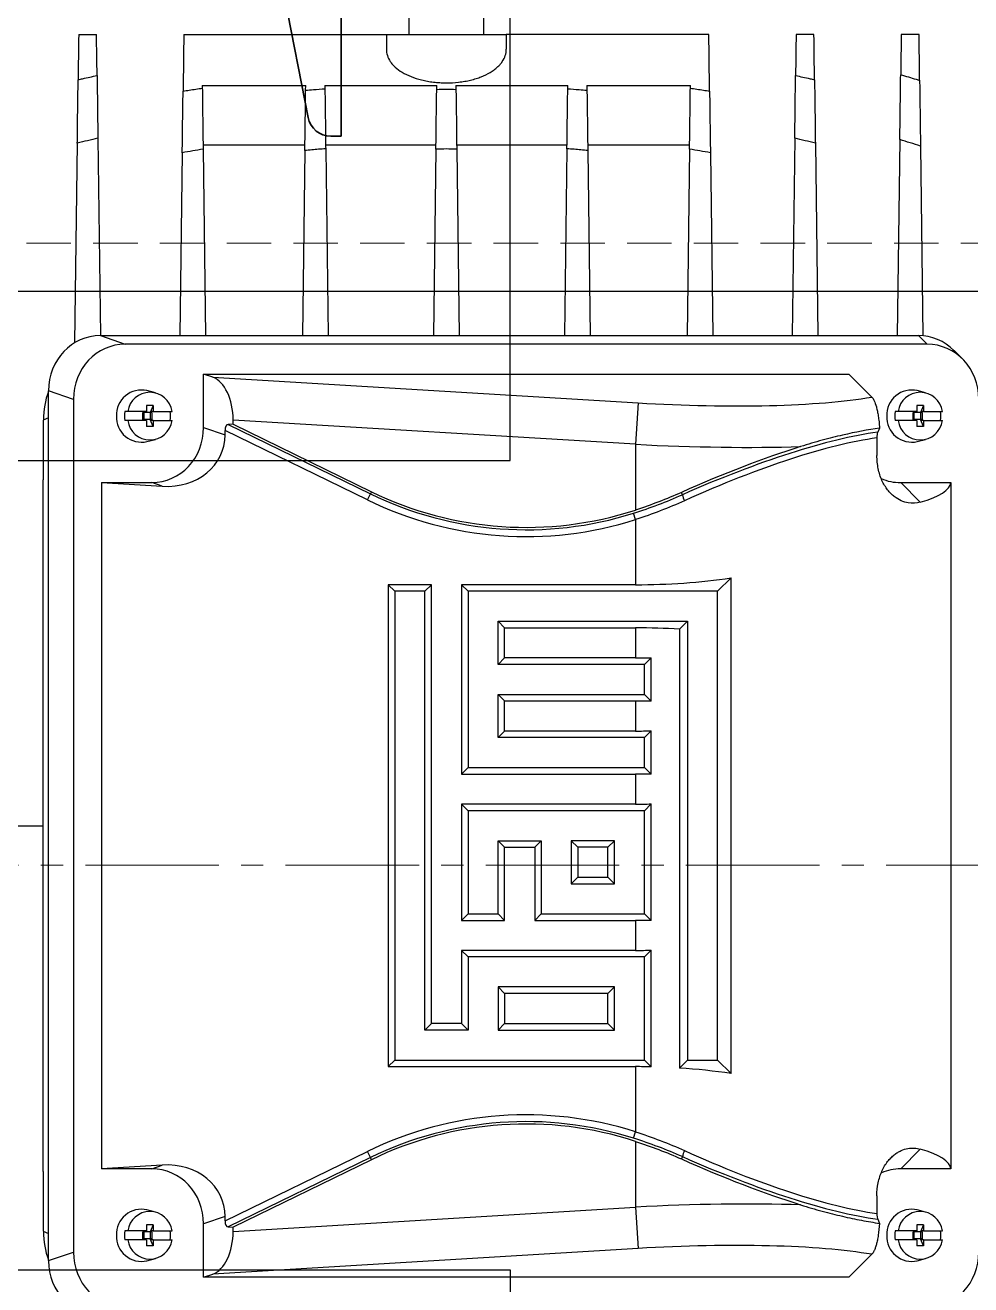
# Model space of a CAD drawing. Header units: millimetres. Extents: x 29178 to 37588, y 1365 to 7305.
# Drawn here: x 30035.9 to 30170.9, y 3178.5 to 3358.4 of the extents above; entities that cross this region are included whole.
import ezdxf

# ---------------------------------------------------------------- set-up
doc = ezdxf.new("R2010")
doc.units = ezdxf.units.MM
doc.linetypes.add('CENTER2', pattern=[28.575, 19.05, -3.175, 3.175, -3.175])
doc.linetypes.add('HIDDEN', pattern=[9.525, 6.35, -3.175])
for name, color, linetype, lineweight in [('CENTRO', 1, 'CENTER2', 15), ('CONTORNO', 7, 'Continuous', 35), ('TRACEJADA', 3, 'HIDDEN', 20)]:
    doc.layers.add(name, color=color, linetype=linetype, lineweight=lineweight)

# ---------------------------------------------------------------- blocks, each defined once
blk = doc.blocks.new('estrutura')
for p, q in [((-36815.52, 27105.32), (-36815.52, 27255.32)), ((-37065.52, 27129.52), (-35567.12, 27129.52)), ((-37065.52, 27105.32), (-36815.52, 27105.32)), ((-37065.52, 26989.72), (-36815.52, 26989.72)), ((-36815.52, 26989.72), (-36815.52, 26839.72))]:
    blk.add_line(p, q)
at = {"layer": 'CONTORNO'}
for p, q in [((-36839.65, 27151.62), (-36839.65, 27209.02)), ((-36852.61, 27196.85), (-36844.34, 27154.29)), ((-36839.65, 27151.62), (-36841.1, 27151.62))]:
    blk.add_line(p, q, dxfattribs=at)
blk.add_arc((-36841.1, 27154.92), 3.3, 191, 270, dxfattribs=at)
at = {"layer": 'TRACEJADA'}
blk.add_line((-37065.52, 27136.38), (-35567.12, 27136.38), dxfattribs=at)

msp = doc.modelspace()

# ---------------------------------------------------------------- linework, layer by layer
at = {"color": 7, "linetype": 'Continuous'}
for p, q in [((30090.71, 3357.07), (30090.7, 3359.72)), ((30101.34, 3359.72), (30101.33, 3357.07)), ((30043.55, 3357.07), (30046.09, 3357.07)), ((30058.55, 3357.07), (30087.5, 3357.07)), ((30087.5, 3357.07), (30087.47, 3354.96)), ((30087.5, 3357.07), (30104.54, 3357.07)), ((30133.49, 3357.07), (30104.54, 3357.07)), ((30104.54, 3357.07), (30104.57, 3354.96)), ((30148.49, 3357.07), (30145.95, 3357.07)), ((30163.49, 3357.07), (30160.95, 3357.07)), ((30061.19, 3349.8), (30075.95, 3349.8)), ((30061.19, 3349.8), (30061.19, 3349.41)), ((30075.94, 3349.1), (30075.95, 3349.8)), ((30078.69, 3349.8), (30094.65, 3349.8)), ((30078.69, 3349.8), (30078.69, 3349.32)), ((30094.65, 3349.23), (30094.65, 3349.8)), ((30097.39, 3349.8), (30113.35, 3349.8)), ((30097.39, 3349.8), (30097.39, 3349.23)), ((30113.35, 3349.32), (30113.35, 3349.8)), ((30116.09, 3349.8), (30130.85, 3349.8)), ((30116.09, 3349.8), (30116.09, 3349.1)), ((30130.85, 3349.41), (30130.85, 3349.8)), ((30043.35, 3341.54), (30042.97, 3313.04)), ((30046.28, 3342.25), (30046.65, 3314.07)), ((30075.84, 3341.27), (30061.3, 3341.27)), ((30061.31, 3340.68), (30061.65, 3314.07)), ((30094.54, 3341.27), (30078.8, 3341.27)), ((30078.8, 3340.75), (30079.15, 3314.07)), ((30094.53, 3340.7), (30094.19, 3314.07)), ((30113.24, 3341.27), (30097.5, 3341.27)), ((30097.5, 3340.7), (30097.85, 3314.07)), ((30113.24, 3340.75), (30112.89, 3314.07)), ((30130.74, 3341.27), (30116.2, 3341.27)), ((30130.73, 3340.68), (30130.39, 3314.07)), ((30145.76, 3342.25), (30145.39, 3314.07)), ((30148.69, 3341.54), (30149.05, 3314.07)), ((30160.75, 3342.05), (30160.39, 3314.07)), ((30163.7, 3341.13), (30164.05, 3314.04)), ((30058.33, 3340.18), (30057.99, 3314.07)), ((30075.83, 3340.49), (30075.49, 3314.07)), ((30116.21, 3340.49), (30116.55, 3314.07)), ((30133.71, 3340.18), (30134.05, 3314.07)), ((30046.65, 3314.07), (30050.2, 3312.83)), ((30046.65, 3314.07), (30163.4, 3314.07)), ((30164.63, 3312.83), (30163.4, 3314.07)), ((30164.63, 3312.83), (30050.2, 3312.83)), ((30169.72, 3310.71), (30168.49, 3311.94)), ((30061.37, 3300.95), (30061.37, 3308.57)), ((30062.69, 3308.11), (30061.37, 3308.57)), ((30061.37, 3308.57), (30153.46, 3308.57)), ((30153.46, 3308.57), (30156.75, 3305.28)), ((30062.69, 3308.11), (30123.39, 3304.45)), ((30042.8, 3304.95), (30039.25, 3306.19)), ((30039.25, 3181.95), (30039.25, 3306.19)), ((30042.8, 3304.95), (30042.8, 3183.18)), ((30054.49, 3305.89), (30053.29, 3306.21)), ((30164.43, 3305.89), (30163.24, 3306.21)), ((30050.55, 3303.22), (30050.13, 3303.22)), ((30053.24, 3303.22), (30050.55, 3303.22)), ((30052.9, 3303.07), (30052.71, 3303.07)), ((30052.71, 3302.07), (30052.71, 3303.07)), ((30052.82, 3303.07), (30052.82, 3302.07)), ((30052.9, 3303.07), (30052.9, 3303.22)), ((30053.76, 3303.07), (30052.9, 3303.07)), ((30054.18, 3304.07), (30053.24, 3304.07)), ((30053.24, 3304.07), (30053.24, 3303.22)), ((30054.18, 3304.07), (30053.76, 3303.07)), ((30053.84, 3303.07), (30053.76, 3303.07)), ((30053.76, 3303.07), (30053.76, 3302.07)), ((30054.18, 3303.22), (30053.84, 3303.22)), ((30053.84, 3303.07), (30053.84, 3303.22)), ((30054.03, 3303.07), (30053.84, 3303.07)), ((30054.03, 3302.07), (30054.03, 3303.07)), ((30054.18, 3304.07), (30054.18, 3303.22)), ((30054.18, 3303.22), (30056.87, 3303.22)), ((30123.39, 3304.45), (30123.04, 3298.54)), ((30160.5, 3303.22), (30160.07, 3303.22)), ((30163.19, 3303.22), (30160.5, 3303.22)), ((30162.85, 3303.07), (30162.66, 3303.07)), ((30162.66, 3302.07), (30162.66, 3303.07)), ((30162.76, 3303.07), (30162.76, 3302.07)), ((30162.85, 3303.07), (30162.85, 3303.22)), ((30163.7, 3303.07), (30162.85, 3303.07)), ((30164.13, 3304.07), (30163.19, 3304.07)), ((30163.19, 3304.07), (30163.19, 3303.22)), ((30164.13, 3304.07), (30163.7, 3303.07)), ((30163.78, 3303.07), (30163.7, 3303.07)), ((30163.7, 3303.07), (30163.7, 3302.07)), ((30163.78, 3303.07), (30163.78, 3303.22)), ((30164.13, 3303.22), (30163.78, 3303.22)), ((30163.97, 3303.07), (30163.78, 3303.07)), ((30163.97, 3302.07), (30163.97, 3303.07)), ((30164.13, 3304.07), (30164.13, 3303.22)), ((30164.13, 3303.22), (30166.82, 3303.22)), ((30038.49, 3302), (30038.49, 3293.44)), ((30050.55, 3301.92), (30050.13, 3301.92)), ((30053.24, 3301.92), (30050.55, 3301.92)), ((30052.9, 3302.07), (30052.71, 3302.07)), ((30052.9, 3301.92), (30052.9, 3302.07)), ((30053.76, 3302.07), (30052.9, 3302.07)), ((30053.24, 3301.92), (30053.24, 3301.07)), ((30054.18, 3301.07), (30053.76, 3302.07)), ((30053.84, 3302.07), (30053.76, 3302.07)), ((30053.84, 3301.92), (30053.84, 3302.07)), ((30054.03, 3302.07), (30053.84, 3302.07)), ((30054.18, 3301.92), (30053.84, 3301.92)), ((30054.18, 3301.92), (30054.18, 3301.07)), ((30054.18, 3301.92), (30056.87, 3301.92)), ((30065.59, 3301.4), (30064.86, 3301.38)), ((30064.86, 3301.38), (30085.18, 3291.47)), ((30065.59, 3301.4), (30065.59, 3302)), ((30123.04, 3298.54), (30065.59, 3302)), ((30065.59, 3301.4), (30085.32, 3291.77)), ((30160.5, 3301.92), (30160.07, 3301.92)), ((30163.19, 3301.92), (30160.5, 3301.92)), ((30162.85, 3302.07), (30162.66, 3302.07)), ((30162.85, 3301.92), (30162.85, 3302.07)), ((30163.7, 3302.07), (30162.85, 3302.07)), ((30163.19, 3301.92), (30163.19, 3301.07)), ((30164.13, 3301.07), (30163.7, 3302.07)), ((30163.78, 3302.07), (30163.7, 3302.07)), ((30163.78, 3301.92), (30163.78, 3302.07)), ((30163.97, 3302.07), (30163.78, 3302.07)), ((30164.13, 3301.92), (30163.78, 3301.92)), ((30164.13, 3301.92), (30164.13, 3301.07)), ((30164.13, 3301.92), (30166.82, 3301.92)), ((30054.18, 3301.07), (30053.24, 3301.07)), ((30061.37, 3300.95), (30064.44, 3299.88)), ((30064.44, 3299.88), (30064.44, 3300.51)), ((30084.75, 3290.6), (30064.44, 3300.51)), ((30157.48, 3299.45), (30157.48, 3296.93)), ((30157.86, 3300.86), (30157.6, 3300.28)), ((30164.13, 3301.07), (30163.19, 3301.07)), ((30053.29, 3298.93), (30054.49, 3299.24)), ((30123.04, 3298.54), (30123.04, 3289.15)), ((30163.24, 3298.93), (30164.43, 3299.24)), ((30038.49, 3194.69), (30038.49, 3293.44)), ((30046.81, 3293.07), (30046.81, 3195.07)), ((30046.81, 3293.07), (30053.97, 3293.07)), ((30046.81, 3293.07), (30055.48, 3292.54)), ((30055.48, 3292.54), (30053.97, 3293.07)), ((30160.87, 3293.07), (30168.03, 3293.07)), ((30160.87, 3293.07), (30163.67, 3290.27)), ((30168.03, 3293.07), (30168.03, 3195.07)), ((30084.75, 3290.6), (30085.18, 3291.47)), ((30085.32, 3291.77), (30085.18, 3291.47)), ((30129.73, 3291.34), (30129.57, 3291.66)), ((30123.04, 3287.78), (30122.75, 3288.7)), ((30123.04, 3287.78), (30123.04, 3278.48)), ((30087.74, 3278.48), (30088.68, 3277.54)), ((30093.9, 3278.48), (30087.74, 3278.48)), ((30087.74, 3278.48), (30087.74, 3209.66)), ((30093.9, 3278.48), (30092.97, 3277.54)), ((30093.9, 3215.81), (30093.9, 3278.48)), ((30098.19, 3278.48), (30099.12, 3277.54)), ((30123.04, 3278.48), (30098.19, 3278.48)), ((30098.19, 3278.48), (30098.19, 3251.43)), ((30136.66, 3279.46), (30134.74, 3277.54)), ((30136.66, 3208.67), (30136.66, 3279.46)), ((30092.97, 3277.54), (30088.68, 3277.54)), ((30088.68, 3277.54), (30088.68, 3210.59)), ((30092.97, 3214.88), (30092.97, 3277.54)), ((30099.12, 3277.54), (30099.12, 3252.37)), ((30134.74, 3277.54), (30099.12, 3277.54)), ((30134.74, 3210.59), (30134.74, 3277.54)), ((30103.41, 3273.26), (30130.45, 3273.26)), ((30103.41, 3267.1), (30103.41, 3273.26)), ((30104.34, 3272.32), (30103.41, 3273.26)), ((30104.34, 3272.32), (30123.04, 3272.32)), ((30104.34, 3268.03), (30104.34, 3272.32)), ((30123.04, 3272.32), (30123.04, 3268.03)), ((30129.32, 3272.12), (30130.45, 3273.26)), ((30130.45, 3273.26), (30130.45, 3210.59)), ((30129.32, 3272.12), (30129.32, 3209.45)), ((30104.34, 3268.03), (30103.41, 3267.1)), ((30124.3, 3267.1), (30103.41, 3267.1)), ((30123.04, 3268.03), (30104.34, 3268.03)), ((30125.26, 3268.06), (30124.3, 3267.1)), ((30124.3, 3262.81), (30124.3, 3267.1)), ((30125.26, 3261.85), (30125.26, 3268.06)), ((30103.41, 3262.81), (30124.3, 3262.81)), ((30103.41, 3256.66), (30103.41, 3262.81)), ((30104.34, 3261.88), (30103.41, 3262.81)), ((30104.34, 3261.88), (30123.04, 3261.88)), ((30104.34, 3257.59), (30104.34, 3261.88)), ((30123.04, 3261.88), (30123.04, 3257.59)), ((30125.26, 3261.85), (30124.3, 3262.81)), ((30104.34, 3257.59), (30103.41, 3256.66)), ((30124.3, 3256.66), (30103.41, 3256.66)), ((30123.04, 3257.59), (30104.34, 3257.59)), ((30125.26, 3257.61), (30124.3, 3256.66)), ((30124.3, 3252.37), (30124.3, 3256.66)), ((30125.26, 3251.41), (30125.26, 3257.61)), ((30098.19, 3251.43), (30099.12, 3252.37)), ((30098.19, 3251.43), (30123.04, 3251.43)), ((30099.12, 3252.37), (30124.3, 3252.37)), ((30123.04, 3251.43), (30123.04, 3247.14)), ((30125.26, 3251.41), (30124.3, 3252.37)), ((30098.19, 3247.14), (30099.12, 3246.21)), ((30123.04, 3247.14), (30098.19, 3247.14)), ((30098.19, 3247.14), (30098.19, 3230.54)), ((30125.26, 3247.17), (30124.3, 3246.21)), ((30125.26, 3230.52), (30125.26, 3247.17)), ((30099.12, 3246.21), (30099.12, 3231.48)), ((30124.3, 3246.21), (30099.12, 3246.21)), ((30124.3, 3231.48), (30124.3, 3246.21)), ((30032.57, 3244.07), (30038.49, 3244.07)), ((30103.41, 3241.92), (30109.56, 3241.92)), ((30103.41, 3231.48), (30103.41, 3241.92)), ((30104.34, 3240.99), (30103.41, 3241.92)), ((30108.63, 3240.99), (30109.56, 3241.92)), ((30109.56, 3241.92), (30109.56, 3231.48)), ((30120.01, 3241.92), (30113.85, 3241.92)), ((30113.85, 3241.92), (30113.85, 3235.77)), ((30114.79, 3240.99), (30113.85, 3241.92)), ((30119.08, 3240.99), (30120.01, 3241.92)), ((30120.01, 3235.77), (30120.01, 3241.92)), ((30104.34, 3240.99), (30108.63, 3240.99)), ((30104.34, 3230.54), (30104.34, 3240.99)), ((30108.63, 3240.99), (30108.63, 3230.54)), ((30119.08, 3240.99), (30114.79, 3240.99)), ((30114.79, 3240.99), (30114.79, 3236.7)), ((30119.08, 3236.7), (30119.08, 3240.99)), ((30114.79, 3236.7), (30113.85, 3235.77)), ((30114.79, 3236.7), (30119.08, 3236.7)), ((30119.08, 3236.7), (30120.01, 3235.77)), ((30113.85, 3235.77), (30120.01, 3235.77)), ((30098.19, 3230.54), (30099.12, 3231.48)), ((30099.12, 3231.48), (30103.41, 3231.48)), ((30104.34, 3230.54), (30103.41, 3231.48)), ((30108.63, 3230.54), (30109.56, 3231.48)), ((30109.56, 3231.48), (30124.3, 3231.48)), ((30125.26, 3230.52), (30124.3, 3231.48)), ((30098.19, 3230.54), (30104.34, 3230.54)), ((30108.63, 3230.54), (30123.04, 3230.54)), ((30123.04, 3230.54), (30123.04, 3226.26)), ((30098.19, 3226.26), (30099.12, 3225.32)), ((30123.04, 3226.26), (30098.19, 3226.26)), ((30098.19, 3226.26), (30098.19, 3215.81)), ((30125.26, 3226.28), (30124.3, 3225.32)), ((30125.26, 3209.63), (30125.26, 3226.28)), ((30124.3, 3225.32), (30099.12, 3225.32)), ((30099.12, 3225.32), (30099.12, 3214.88)), ((30124.3, 3210.59), (30124.3, 3225.32)), ((30120.01, 3221.03), (30103.41, 3221.03)), ((30103.41, 3221.03), (30103.41, 3214.88)), ((30104.34, 3220.1), (30103.41, 3221.03)), ((30119.08, 3220.1), (30120.01, 3221.03)), ((30120.01, 3214.88), (30120.01, 3221.03)), ((30119.08, 3220.1), (30104.34, 3220.1)), ((30104.34, 3220.1), (30104.34, 3215.81)), ((30119.08, 3215.81), (30119.08, 3220.1)), ((30093.9, 3215.81), (30092.97, 3214.88)), ((30099.12, 3214.88), (30092.97, 3214.88)), ((30098.19, 3215.81), (30093.9, 3215.81)), ((30098.19, 3215.81), (30099.12, 3214.88)), ((30104.34, 3215.81), (30103.41, 3214.88)), ((30103.41, 3214.88), (30120.01, 3214.88)), ((30104.34, 3215.81), (30119.08, 3215.81)), ((30119.08, 3215.81), (30120.01, 3214.88)), ((30087.74, 3209.66), (30088.68, 3210.59)), ((30087.74, 3209.66), (30123.04, 3209.66)), ((30088.68, 3210.59), (30124.3, 3210.59)), ((30123.04, 3209.66), (30123.04, 3200.35)), ((30125.26, 3209.63), (30124.3, 3210.59)), ((30129.32, 3209.45), (30130.45, 3210.59)), ((30130.45, 3210.59), (30134.74, 3210.59)), ((30136.66, 3208.67), (30134.74, 3210.59)), ((30122.75, 3199.43), (30123.04, 3200.35)), ((30123.04, 3198.98), (30123.04, 3189.59)), ((30064.44, 3187.62), (30084.75, 3197.53)), ((30085.18, 3196.66), (30084.75, 3197.53)), ((30129.73, 3196.8), (30129.57, 3196.47)), ((30163.67, 3197.86), (30160.87, 3195.07)), ((30055.48, 3195.59), (30046.81, 3195.07)), ((30053.97, 3195.07), (30046.81, 3195.07)), ((30053.97, 3195.07), (30055.48, 3195.59)), ((30085.18, 3196.66), (30064.86, 3186.76)), ((30085.32, 3196.36), (30065.59, 3186.74)), ((30085.32, 3196.36), (30085.18, 3196.66)), ((30168.03, 3195.07), (30160.87, 3195.07)), ((30038.49, 3194.69), (30038.49, 3186.14)), ((30065.59, 3186.13), (30123.04, 3189.59)), ((30123.04, 3189.59), (30123.39, 3183.68)), ((30157.48, 3191.2), (30157.48, 3188.69)), ((30054.49, 3188.89), (30053.29, 3189.21)), ((30064.44, 3188.25), (30061.37, 3187.19)), ((30064.44, 3187.62), (30064.44, 3188.25)), ((30157.6, 3187.85), (30157.86, 3187.27)), ((30164.43, 3188.89), (30163.24, 3189.21)), ((30050.55, 3186.22), (30050.13, 3186.22)), ((30053.24, 3186.22), (30050.55, 3186.22)), ((30052.9, 3186.07), (30052.71, 3186.07)), ((30052.71, 3185.07), (30052.71, 3186.07)), ((30052.82, 3186.07), (30052.82, 3185.07)), ((30052.9, 3186.07), (30052.9, 3186.22)), ((30053.76, 3186.07), (30052.9, 3186.07)), ((30054.18, 3187.07), (30053.24, 3187.07)), ((30053.24, 3187.07), (30053.24, 3186.22)), ((30054.18, 3187.07), (30053.76, 3186.07)), ((30053.84, 3186.07), (30053.76, 3186.07)), ((30053.76, 3186.07), (30053.76, 3185.07)), ((30053.84, 3186.07), (30053.84, 3186.22)), ((30054.18, 3186.22), (30053.84, 3186.22)), ((30054.03, 3186.07), (30053.84, 3186.07)), ((30054.03, 3185.07), (30054.03, 3186.07)), ((30054.18, 3187.07), (30054.18, 3186.22)), ((30054.18, 3186.22), (30056.87, 3186.22)), ((30061.37, 3179.57), (30061.37, 3187.19)), ((30064.86, 3186.76), (30065.59, 3186.74)), ((30065.59, 3186.13), (30065.59, 3186.74)), ((30160.5, 3186.22), (30160.07, 3186.22)), ((30163.19, 3186.22), (30160.5, 3186.22)), ((30162.85, 3186.07), (30162.66, 3186.07)), ((30162.66, 3185.07), (30162.66, 3186.07)), ((30162.76, 3186.07), (30162.76, 3185.07)), ((30162.85, 3186.07), (30162.85, 3186.22)), ((30163.7, 3186.07), (30162.85, 3186.07)), ((30164.13, 3187.07), (30163.19, 3187.07)), ((30163.19, 3187.07), (30163.19, 3186.22)), ((30164.13, 3187.07), (30163.7, 3186.07)), ((30163.78, 3186.07), (30163.7, 3186.07)), ((30163.7, 3186.07), (30163.7, 3185.07)), ((30164.13, 3186.22), (30163.78, 3186.22)), ((30163.78, 3186.07), (30163.78, 3186.22)), ((30163.97, 3186.07), (30163.78, 3186.07)), ((30163.97, 3185.07), (30163.97, 3186.07)), ((30164.13, 3187.07), (30164.13, 3186.22)), ((30164.13, 3186.22), (30166.82, 3186.22)), ((30050.55, 3184.92), (30050.13, 3184.92)), ((30053.24, 3184.92), (30050.55, 3184.92)), ((30052.9, 3185.07), (30052.71, 3185.07)), ((30052.9, 3184.92), (30052.9, 3185.07)), ((30053.76, 3185.07), (30052.9, 3185.07)), ((30053.24, 3184.92), (30053.24, 3184.07)), ((30054.18, 3184.07), (30053.76, 3185.07)), ((30053.84, 3185.07), (30053.76, 3185.07)), ((30053.84, 3184.92), (30053.84, 3185.07)), ((30054.03, 3185.07), (30053.84, 3185.07)), ((30054.18, 3184.92), (30053.84, 3184.92)), ((30054.18, 3184.92), (30054.18, 3184.07)), ((30054.18, 3184.92), (30056.87, 3184.92)), ((30160.5, 3184.92), (30160.07, 3184.92)), ((30163.19, 3184.92), (30160.5, 3184.92)), ((30162.85, 3185.07), (30162.66, 3185.07)), ((30162.85, 3184.92), (30162.85, 3185.07)), ((30163.7, 3185.07), (30162.85, 3185.07)), ((30163.19, 3184.92), (30163.19, 3184.07)), ((30164.13, 3184.07), (30163.7, 3185.07)), ((30163.78, 3185.07), (30163.7, 3185.07)), ((30163.78, 3184.92), (30163.78, 3185.07)), ((30163.97, 3185.07), (30163.78, 3185.07)), ((30164.13, 3184.92), (30163.78, 3184.92)), ((30164.13, 3184.92), (30164.13, 3184.07)), ((30164.13, 3184.92), (30166.82, 3184.92)), ((30039.25, 3181.95), (30042.8, 3183.18)), ((30054.18, 3184.07), (30053.24, 3184.07)), ((30123.39, 3183.68), (30062.69, 3180.02)), ((30156.75, 3182.85), (30153.46, 3179.57)), ((30164.13, 3184.07), (30163.19, 3184.07)), ((30053.29, 3181.93), (30054.49, 3182.24)), ((30163.24, 3181.93), (30164.43, 3182.24)), ((30061.37, 3179.57), (30062.69, 3180.02)), ((30153.46, 3179.57), (30061.37, 3179.57))]:
    msp.add_line(p, q, dxfattribs=at)
at = {"color": 8, "linetype": 'Continuous'}
for p, q in [((30039.25, 3302.32), (30038.49, 3302)), ((30038.49, 3186.14), (30039.25, 3185.81))]:
    msp.add_line(p, q, dxfattribs=at)
at = {"color": 7, "linetype": 'Continuous'}
for centre, radius, start, end in [((30052.5, 3302.71), 3.58, 77.208, 182.3668), ((30053.71, 3302.77), 3.19, 7.962, 172.038), ((30162.45, 3302.71), 3.58, 77.208, 182.3668), ((30163.66, 3302.77), 3.19, 7.962, 172.038), ((30053.8, 3302.57), 3.73, 169.9775, 190.0225), ((30052.94, 3302.57), 3.73, 349.9775, 10.0225), ((30163.75, 3302.57), 3.73, 169.9775, 190.0225), ((30162.88, 3302.57), 3.73, 349.9775, 10.0225), ((30052.5, 3302.42), 3.58, 177.6332, 282.792), ((30053.71, 3302.36), 3.19, 187.962, 352.038), ((30162.45, 3302.42), 3.58, 177.6332, 282.792), ((30163.66, 3302.36), 3.19, 187.962, 352.038), ((30107.42, 3337.07), 51.71, 244, 287.5822), ((30107.42, 3337.07), 50.74, 244, 287.5822), ((30107.42, 3337.07), 50.4, 244, 288.0523), ((30132.54, 3291.73), 2.84, 188.0029, 206.4063), ((30107.42, 3151.06), 51.71, 72.4178, 116), ((30107.42, 3151.06), 50.74, 72.4178, 116), ((30107.42, 3151.06), 50.4, 71.9477, 116), ((30132.54, 3196.4), 2.84, 153.5937, 171.9971), ((30052.5, 3185.71), 3.58, 77.208, 182.3668), ((30053.71, 3185.77), 3.19, 7.962, 172.038), ((30162.45, 3185.71), 3.58, 77.208, 182.3668), ((30163.66, 3185.77), 3.19, 7.962, 172.038), ((30053.8, 3185.57), 3.73, 169.9775, 190.0225), ((30052.94, 3185.57), 3.73, 349.9775, 10.0225), ((30163.75, 3185.57), 3.73, 169.9775, 190.0225), ((30162.88, 3185.57), 3.73, 349.9775, 10.0225), ((30052.5, 3185.42), 3.58, 177.6332, 282.792), ((30053.71, 3185.36), 3.19, 187.962, 352.038), ((30162.45, 3185.42), 3.58, 177.6332, 282.792), ((30163.66, 3185.36), 3.19, 187.962, 352.038)]:
    msp.add_arc(centre, radius, start, end, dxfattribs=at)
for centre, major_axis, ratio, start_param, end_param in [((30046.88, 3305.94), (1.82, -7.94), 0.933198, 2.930636, 4.471274), ((30163.17, 3305.94), (-1.82, -7.94), 0.933198, 2.612389, 3.352549), ((30050.43, 3304.71), (1.82, -7.94), 0.933198, 2.930636, 4.471274), ((30164.4, 3304.71), (-1.82, -7.94), 0.933198, 1.811911, 3.352549), ((30062.13, 3302.21), (0.18, -6.01), 0.575264, 1.518851, 2.925738), ((30048.89, 3301.88), (0.96, -11.02), 0.938797, 4.236427, 4.61987), ((30123.39, 3311.24), (41, -2.54), 0.165076, 4.722624, 5.672887), ((30065.01, 3300.23), (0.18, -1.14), 0.47818, 3.078685, 4.387682), ((30053.74, 3301.19), (1.82, -7.94), 0.933198, 6.072229, 7.612867), ((30055.2, 3300.68), (8.86, -3.08), 0.853257, 5.030636, 6.571274), ((30122.61, 3274.32), (45.65, 23.96), 0.237358, 0.582826, 1.291615), ((30123.04, 3273.45), (44.63, 24.01), 0.240295, 0.570583, 1.287002), ((30123.04, 3305.33), (47, -2.53), 0.144133, 4.720133, 5.245095), ((30123.04, 3274.6), (46.64, 24.48), 0.237358, 0.92189, 1.307475), ((30161.1, 3301.19), (-1.82, -7.94), 0.933198, 6.117429, 6.494142), ((30123.04, 3295.93), (45, -2.79), 0.165076, 5.848906, 6.273877), ((30123.04, 3299.46), (45, 0), 0.466308, 4.712389, 5.019924), ((30123.04, 3251.34), (45, 0), 0.466308, 1.430841, 1.570796), ((30123.04, 3289.02), (45, 0), 0.466308, 4.712389, 4.761709), ((30123.04, 3240.89), (45, 0), 0.466308, 1.521476, 1.570796), ((30123.04, 3278.57), (45, 0), 0.466308, 4.712389, 4.761709), ((30123.04, 3230.45), (45, 0), 0.466308, 1.521476, 1.570796), ((30123.04, 3268.13), (45, 0), 0.466308, 4.712389, 4.761709), ((30123.04, 3209.56), (45, 0), 0.466308, 1.521476, 1.570796), ((30123.04, 3247.24), (45, 0), 0.466308, 4.712389, 4.761709), ((30123.04, 3188.67), (45, 0), 0.466308, 1.521476, 1.570796), ((30123.04, 3188.67), (45, 0), 0.466308, 1.263262, 1.430841), ((30122.61, 3213.82), (45.65, -23.96), 0.237358, 4.99157, 5.700359), ((30123.04, 3214.68), (44.63, -24.01), 0.240295, 4.996184, 5.712603), ((30123.04, 3192.21), (45, 2.79), 0.165076, 0.009309, 0.434279), ((30053.74, 3186.94), (-1.82, -7.94), 0.933198, 1.811911, 3.352549), ((30055.2, 3187.45), (8.86, 3.08), 0.853257, 5.995096, 7.535734), ((30123.04, 3213.53), (46.64, -24.48), 0.237358, 4.97571, 5.361295), ((30161.1, 3186.94), (1.82, -7.94), 0.933198, 2.930636, 3.301961), ((30123.04, 3182.8), (47, 2.53), 0.144133, 1.03809, 1.563052), ((30048.89, 3186.26), (-0.96, -11.02), 0.938797, 4.804908, 5.188351), ((30062.13, 3185.92), (-0.18, -6.01), 0.575264, 0.215854, 1.622742), ((30065.01, 3187.9), (-0.18, -1.14), 0.47818, 5.037096, 6.346093), ((30123.39, 3176.89), (41, 2.54), 0.165076, 0.610298, 1.560561), ((30050.43, 3183.42), (-1.82, -7.94), 0.933198, 4.953504, 6.494142), ((30164.4, 3183.42), (1.82, -7.94), 0.933198, 6.072229, 7.612867), ((30046.88, 3182.19), (-1.82, -7.94), 0.933198, 4.953504, 6.494142)]:
    msp.add_ellipse(centre, major_axis=major_axis, ratio=ratio, start_param=start_param, end_param=end_param, dxfattribs=at)
for points in [[(30043.55, 3357.07), (30043.52, 3354.93), (30043.49, 3352.77), (30043.46, 3350.6)], [(30046.17, 3351.21), (30046.14, 3353.17), (30046.12, 3355.13), (30046.09, 3357.07)], [(30058.55, 3357.07), (30058.51, 3354.38), (30058.48, 3351.68), (30058.44, 3348.98)], [(30133.6, 3348.98), (30133.56, 3351.68), (30133.53, 3354.38), (30133.49, 3357.07)], [(30145.95, 3357.07), (30145.92, 3355.13), (30145.9, 3353.17), (30145.87, 3351.21)], [(30148.58, 3350.6), (30148.55, 3352.77), (30148.52, 3354.93), (30148.49, 3357.07)], [(30160.95, 3357.07), (30160.92, 3355.18), (30160.9, 3353.26), (30160.87, 3351.32)], [(30163.58, 3350.52), (30163.55, 3352.74), (30163.52, 3354.92), (30163.49, 3357.07)], [(30046.28, 3342.25), (30045.3, 3342.02), (30044.32, 3341.78), (30043.35, 3341.54)], [(30061.31, 3340.68), (30060.31, 3340.52), (30059.32, 3340.36), (30058.33, 3340.18)], [(30133.71, 3340.18), (30132.72, 3340.36), (30131.73, 3340.52), (30130.73, 3340.68)], [(30148.69, 3341.54), (30147.72, 3341.78), (30146.74, 3342.02), (30145.76, 3342.25)], [(30163.7, 3341.13), (30162.72, 3341.44), (30161.74, 3341.75), (30160.75, 3342.05)], [(30122.75, 3288.7), (30125.13, 3289.46), (30127.46, 3290.34), (30129.73, 3291.34)], [(30129.57, 3291.66), (30127.45, 3290.72), (30125.27, 3289.88), (30123.04, 3289.15)], [(30130, 3290.47), (30127.74, 3289.45), (30125.42, 3288.55), (30123.04, 3287.78)], [(30123.04, 3200.35), (30125.42, 3199.58), (30127.74, 3198.68), (30130, 3197.67)], [(30129.73, 3196.8), (30127.46, 3197.8), (30125.13, 3198.67), (30122.75, 3199.43)], [(30123.04, 3198.98), (30125.27, 3198.25), (30127.45, 3197.42), (30129.57, 3196.47)]]:
    msp.add_open_spline(points, degree=3, dxfattribs=at)
for points, knots in [([(30087.47, 3354.96), (30087.47, 3354.65), (30087.51, 3354.35), (30087.69, 3353.77), (30087.83, 3353.48), (30088.11, 3353.06), (30088.22, 3352.93), (30088.46, 3352.65), (30088.59, 3352.52), (30089.02, 3352.14), (30089.34, 3351.89), (30090.1, 3351.44), (30090.53, 3351.23), (30091.45, 3350.86), (30091.95, 3350.7), (30092.76, 3350.51), (30093.04, 3350.45), (30093.61, 3350.34), (30093.89, 3350.3), (30094.48, 3350.23), (30094.77, 3350.21), (30095.37, 3350.17), (30095.68, 3350.16), (30096.59, 3350.16), (30097.19, 3350.19), (30098.07, 3350.29), (30098.37, 3350.33), (30098.94, 3350.43), (30099.21, 3350.49), (30099.75, 3350.62), (30100.01, 3350.69), (30100.52, 3350.85), (30100.77, 3350.94), (30101.47, 3351.21), (30101.9, 3351.42), (30102.47, 3351.76), (30102.66, 3351.88), (30102.99, 3352.12), (30103.15, 3352.25), (30103.43, 3352.51), (30103.57, 3352.64), (30103.8, 3352.91), (30103.91, 3353.05), (30104.2, 3353.47), (30104.34, 3353.76), (30104.53, 3354.35), (30104.57, 3354.65), (30104.57, 3354.96)], [0, 0, 0, 0, 0.0625, 0.0625, 0.125, 0.125, 0.15625, 0.15625, 0.1875, 0.1875, 0.25, 0.25, 0.3125, 0.3125, 0.375, 0.375, 0.40625, 0.40625, 0.4375, 0.4375, 0.46875, 0.46875, 0.5, 0.5, 0.5625, 0.5625, 0.59375, 0.59375, 0.625, 0.625, 0.65625, 0.65625, 0.6875, 0.6875, 0.75, 0.75, 0.78125, 0.78125, 0.8125, 0.8125, 0.84375, 0.84375, 0.875, 0.875, 0.9375, 0.9375, 1, 1, 1, 1]), ([(30043.35, 3341.54), (30043.36, 3342.47), (30043.37, 3343.38), (30043.39, 3344.72), (30043.39, 3345.16), (30043.4, 3346.01), (30043.41, 3346.42), (30043.42, 3347.21), (30043.42, 3347.59), (30043.43, 3348.32), (30043.44, 3348.66), (30043.45, 3349.3), (30043.45, 3349.59), (30043.46, 3350.13), (30043.46, 3350.38), (30043.46, 3350.6)], [0, 0, 0, 0, 0.25, 0.25, 0.375, 0.375, 0.5, 0.5, 0.625, 0.625, 0.75, 0.75, 0.875, 0.875, 1, 1, 1, 1]), ([(30043.46, 3350.6), (30043.68, 3350.65), (30043.9, 3350.7), (30044.11, 3350.75), (30044.8, 3350.9), (30045.48, 3351.06), (30046.17, 3351.21)], [0, 0, 0, 0, 0.000665229, 0.000665229, 0.000665229, 0.002771269, 0.002771269, 0.002771269, 0.002771269]), ([(30046.17, 3351.21), (30046.17, 3350.78), (30046.18, 3350.24), (30046.19, 3349.3), (30046.2, 3348.96), (30046.21, 3348.24), (30046.21, 3347.87), (30046.22, 3347.09), (30046.23, 3346.68), (30046.24, 3345.83), (30046.24, 3345.4), (30046.25, 3344.52), (30046.26, 3344.08), (30046.27, 3343.17), (30046.28, 3342.71), (30046.28, 3342.25)], [0, 0, 0, 0, 0.25, 0.25, 0.375, 0.375, 0.5, 0.5, 0.625, 0.625, 0.75, 0.75, 0.875, 0.875, 1, 1, 1, 1]), ([(30145.76, 3342.25), (30145.77, 3343.17), (30145.78, 3344.07), (30145.8, 3345.4), (30145.8, 3345.83), (30145.81, 3346.67), (30145.82, 3347.08), (30145.83, 3347.86), (30145.83, 3348.23), (30145.84, 3348.95), (30145.85, 3349.29), (30145.86, 3349.92), (30145.86, 3350.21), (30145.87, 3350.75), (30145.87, 3350.99), (30145.87, 3351.21)], [0, 0, 0, 0, 0.25, 0.25, 0.375, 0.375, 0.5, 0.5, 0.625, 0.625, 0.75, 0.75, 0.875, 0.875, 1, 1, 1, 1]), ([(30145.87, 3351.21), (30146.56, 3351.06), (30147.24, 3350.9), (30147.93, 3350.75), (30148.14, 3350.7), (30148.36, 3350.65), (30148.58, 3350.6)], [0, 0, 0, 0, 0.002106027, 0.002106027, 0.002106027, 0.002771251, 0.002771251, 0.002771251, 0.002771251]), ([(30148.58, 3350.6), (30148.58, 3350.16), (30148.59, 3349.62), (30148.6, 3348.67), (30148.61, 3348.32), (30148.61, 3347.6), (30148.62, 3347.22), (30148.63, 3346.43), (30148.64, 3346.01), (30148.65, 3345.16), (30148.65, 3344.72), (30148.66, 3343.84), (30148.67, 3343.39), (30148.68, 3342.47), (30148.69, 3342.01), (30148.69, 3341.54)], [0, 0, 0, 0, 0.25, 0.25, 0.375, 0.375, 0.5, 0.5, 0.625, 0.625, 0.75, 0.75, 0.875, 0.875, 1, 1, 1, 1]), ([(30160.75, 3342.05), (30160.77, 3343.01), (30160.78, 3343.95), (30160.8, 3345.33), (30160.8, 3345.78), (30160.81, 3346.66), (30160.82, 3347.08), (30160.83, 3347.89), (30160.83, 3348.28), (30160.84, 3349.03), (30160.85, 3349.37), (30160.86, 3350.02), (30160.86, 3350.32), (30160.87, 3350.86), (30160.87, 3351.1), (30160.87, 3351.32)], [0, 0, 0, 0, 0.25, 0.25, 0.375, 0.375, 0.5, 0.5, 0.625, 0.625, 0.75, 0.75, 0.875, 0.875, 1, 1, 1, 1]), ([(30160.87, 3351.32), (30161.61, 3351.1), (30162.35, 3350.89), (30163.09, 3350.67), (30163.25, 3350.62), (30163.42, 3350.57), (30163.58, 3350.52)], [0, 0, 0, 0, 0.002313669, 0.002313669, 0.002313669, 0.002816675, 0.002816675, 0.002816675, 0.002816675]), ([(30163.58, 3350.52), (30163.58, 3350.09), (30163.59, 3349.55), (30163.6, 3348.56), (30163.61, 3348.2), (30163.62, 3347.45), (30163.62, 3347.06), (30163.63, 3346.24), (30163.64, 3345.8), (30163.65, 3344.92), (30163.66, 3344.46), (30163.67, 3343.54), (30163.67, 3343.07), (30163.69, 3342.11), (30163.69, 3341.62), (30163.7, 3341.13)], [0, 0, 0, 0, 0.25, 0.25, 0.375, 0.375, 0.5, 0.5, 0.625, 0.625, 0.75, 0.75, 0.875, 0.875, 1, 1, 1, 1]), ([(30058.33, 3340.18), (30058.34, 3341.08), (30058.35, 3341.96), (30058.37, 3343.25), (30058.37, 3343.68), (30058.38, 3344.51), (30058.39, 3344.9), (30058.4, 3345.67), (30058.4, 3346.04), (30058.41, 3346.74), (30058.42, 3347.08), (30058.43, 3348.01), (30058.44, 3348.54), (30058.44, 3348.98)], [0, 0, 0, 0, 0.25, 0.25, 0.375, 0.375, 0.5, 0.5, 0.625, 0.625, 0.75, 0.75, 1, 1, 1, 1]), ([(30058.44, 3348.98), (30058.73, 3349.02), (30059.03, 3349.07), (30059.32, 3349.12), (30059.94, 3349.22), (30060.57, 3349.31), (30061.19, 3349.41)], [0, 0, 0, 0, 0.000884675, 0.000884675, 0.000884675, 0.002780978, 0.002780978, 0.002780978, 0.002780978]), ([(30061.19, 3349.41), (30061.2, 3348.97), (30061.2, 3348.44), (30061.22, 3347.52), (30061.22, 3347.18), (30061.23, 3346.49), (30061.23, 3346.12), (30061.24, 3345.36), (30061.25, 3344.97), (30061.26, 3344.15), (30061.27, 3343.73), (30061.28, 3342.88), (30061.28, 3342.45), (30061.29, 3341.57), (30061.3, 3341.13), (30061.31, 3340.68)], [0, 0, 0, 0, 0.25, 0.25, 0.375, 0.375, 0.5, 0.5, 0.625, 0.625, 0.75, 0.75, 0.875, 0.875, 1, 1, 1, 1]), ([(30075.83, 3340.49), (30075.84, 3341.37), (30075.85, 3342.23), (30075.87, 3343.49), (30075.88, 3343.9), (30075.89, 3344.71), (30075.89, 3345.1), (30075.9, 3345.84), (30075.91, 3346.2), (30075.92, 3346.9), (30075.92, 3347.22), (30075.93, 3348.14), (30075.94, 3348.66), (30075.94, 3349.1)], [0, 0, 0, 0, 0.25, 0.25, 0.375, 0.375, 0.5, 0.5, 0.625, 0.625, 0.75, 0.75, 1, 1, 1, 1]), ([(30075.94, 3349.1), (30076.31, 3349.13), (30076.68, 3349.16), (30077.05, 3349.19), (30077.6, 3349.24), (30078.15, 3349.28), (30078.69, 3349.32)], [0, 0, 0, 0, 0.001113955, 0.001113955, 0.001113955, 0.002756058, 0.002756058, 0.002756058, 0.002756058]), ([(30078.69, 3349.32), (30078.7, 3348.89), (30078.7, 3348.36), (30078.72, 3347.45), (30078.72, 3347.12), (30078.73, 3346.43), (30078.73, 3346.08), (30078.74, 3345.33), (30078.75, 3344.94), (30078.76, 3344.14), (30078.77, 3343.73), (30078.78, 3342.48), (30078.79, 3341.63), (30078.8, 3340.75)], [0, 0, 0, 0, 0.25, 0.25, 0.375, 0.375, 0.5, 0.5, 0.625, 0.625, 0.75, 0.75, 1, 1, 1, 1]), ([(30094.53, 3340.7), (30094.55, 3341.57), (30094.56, 3342.42), (30094.57, 3343.67), (30094.58, 3344.08), (30094.59, 3344.88), (30094.59, 3345.26), (30094.6, 3346), (30094.61, 3346.36), (30094.62, 3347.04), (30094.62, 3347.37), (30094.63, 3348.28), (30094.64, 3348.8), (30094.65, 3349.23)], [0, 0, 0, 0, 0.25, 0.25, 0.375, 0.375, 0.5, 0.5, 0.625, 0.625, 0.75, 0.75, 1, 1, 1, 1]), ([(30094.65, 3349.23), (30095.1, 3349.24), (30095.56, 3349.24), (30096.02, 3349.24), (30096.48, 3349.24), (30096.94, 3349.24), (30097.39, 3349.23)], [0, 0, 0, 0, 0.001373291, 0.001373291, 0.001373291, 0.002746582, 0.002746582, 0.002746582, 0.002746582]), ([(30097.39, 3349.23), (30097.4, 3348.8), (30097.41, 3348.28), (30097.42, 3347.37), (30097.42, 3347.04), (30097.43, 3346.35), (30097.44, 3346), (30097.45, 3345.26), (30097.45, 3344.87), (30097.46, 3344.08), (30097.47, 3343.66), (30097.48, 3342.42), (30097.49, 3341.57), (30097.5, 3340.7)], [0, 0, 0, 0, 0.25, 0.25, 0.375, 0.375, 0.5, 0.5, 0.625, 0.625, 0.75, 0.75, 1, 1, 1, 1]), ([(30113.24, 3340.75), (30113.25, 3341.63), (30113.26, 3342.48), (30113.27, 3343.73), (30113.28, 3344.15), (30113.29, 3344.95), (30113.3, 3345.34), (30113.31, 3346.08), (30113.31, 3346.44), (30113.32, 3347.13), (30113.32, 3347.45), (30113.34, 3348.36), (30113.34, 3348.89), (30113.35, 3349.32)], [0, 0, 0, 0, 0.25, 0.25, 0.375, 0.375, 0.5, 0.5, 0.625, 0.625, 0.75, 0.75, 1, 1, 1, 1]), ([(30113.35, 3349.32), (30113.89, 3349.28), (30114.44, 3349.24), (30114.98, 3349.19), (30115.35, 3349.16), (30115.72, 3349.13), (30116.09, 3349.1)], [0, 0, 0, 0, 0.001642097, 0.001642097, 0.001642097, 0.002756049, 0.002756049, 0.002756049, 0.002756049]), ([(30116.09, 3349.1), (30116.1, 3348.66), (30116.11, 3348.14), (30116.12, 3347.22), (30116.12, 3346.89), (30116.13, 3346.2), (30116.14, 3345.84), (30116.15, 3345.09), (30116.15, 3344.7), (30116.16, 3343.9), (30116.17, 3343.48), (30116.18, 3342.23), (30116.2, 3341.37), (30116.21, 3340.49)], [0, 0, 0, 0, 0.25, 0.25, 0.375, 0.375, 0.5, 0.5, 0.625, 0.625, 0.75, 0.75, 1, 1, 1, 1]), ([(30130.73, 3340.68), (30130.75, 3341.58), (30130.76, 3342.45), (30130.77, 3343.73), (30130.78, 3344.15), (30130.79, 3344.97), (30130.8, 3345.36), (30130.81, 3346.12), (30130.81, 3346.49), (30130.82, 3347.19), (30130.82, 3347.52), (30130.84, 3348.44), (30130.84, 3348.97), (30130.85, 3349.41)], [0, 0, 0, 0, 0.25, 0.25, 0.375, 0.375, 0.5, 0.5, 0.625, 0.625, 0.75, 0.75, 1, 1, 1, 1]), ([(30130.85, 3349.41), (30131.47, 3349.31), (30132.1, 3349.22), (30132.72, 3349.12), (30133.01, 3349.07), (30133.31, 3349.02), (30133.6, 3348.98)], [0, 0, 0, 0, 0.001896294, 0.001896294, 0.001896294, 0.002780964, 0.002780964, 0.002780964, 0.002780964]), ([(30133.6, 3348.98), (30133.6, 3348.54), (30133.61, 3348.01), (30133.62, 3347.07), (30133.63, 3346.74), (30133.63, 3346.03), (30133.64, 3345.67), (30133.65, 3344.9), (30133.65, 3344.5), (30133.67, 3343.68), (30133.67, 3343.25), (30133.68, 3342.4), (30133.69, 3341.96), (30133.7, 3341.08), (30133.71, 3340.63), (30133.71, 3340.18)], [0, 0, 0, 0, 0.25, 0.25, 0.375, 0.375, 0.5, 0.5, 0.625, 0.625, 0.75, 0.75, 0.875, 0.875, 1, 1, 1, 1]), ([(30078.8, 3340.75), (30078.46, 3340.72), (30078.12, 3340.69), (30077.78, 3340.67), (30077.13, 3340.61), (30076.48, 3340.55), (30075.83, 3340.49)], [0, 0, 0, 0, 0.001024958, 0.001024958, 0.001024958, 0.002983294, 0.002983294, 0.002983294, 0.002983294]), ([(30097.5, 3340.7), (30097.01, 3340.71), (30096.51, 3340.71), (30096.02, 3340.71), (30095.52, 3340.71), (30095.03, 3340.71), (30094.53, 3340.7)], [0, 0, 0, 0, 0.001484963, 0.001484963, 0.001484963, 0.002969927, 0.002969927, 0.002969927, 0.002969927]), ([(30116.21, 3340.49), (30115.56, 3340.55), (30114.91, 3340.61), (30114.26, 3340.67), (30113.92, 3340.69), (30113.58, 3340.72), (30113.24, 3340.75)], [0, 0, 0, 0, 0.001958323, 0.001958323, 0.001958323, 0.002983273, 0.002983273, 0.002983273, 0.002983273]), ([(30156.75, 3305.28), (30156.87, 3305.16), (30156.98, 3304.99), (30157.2, 3304.53), (30157.31, 3304.23), (30157.45, 3303.68), (30157.5, 3303.48), (30157.59, 3303.05), (30157.63, 3302.81), (30157.71, 3302.31), (30157.75, 3302.04), (30157.81, 3301.48), (30157.84, 3301.18), (30157.86, 3300.86)], [0, 0, 0, 0, 0.25, 0.25, 0.5, 0.5, 0.625, 0.625, 0.75, 0.75, 0.875, 0.875, 1, 1, 1, 1]), ([(30157.86, 3300.86), (30156.2, 3300.61), (30154.44, 3300.28), (30151.64, 3299.63), (30150.67, 3299.39), (30149.18, 3298.98), (30148.67, 3298.84), (30147.64, 3298.54), (30147.12, 3298.38), (30146.59, 3298.22)], [0, 0, 0, 0, 0.5, 0.5, 0.75, 0.75, 0.875, 0.875, 1, 1, 1, 1]), ([(30157.6, 3300.28), (30157.58, 3300.25), (30157.57, 3300.21), (30157.54, 3300.1), (30157.53, 3300.04), (30157.5, 3299.9), (30157.5, 3299.81), (30157.48, 3299.64), (30157.48, 3299.54), (30157.48, 3299.45)], [0, 0, 0, 0, 0.25, 0.25, 0.5, 0.5, 0.75, 0.75, 1, 1, 1, 1]), ([(30163.67, 3290.27), (30163.13, 3290.11), (30162.55, 3290.06), (30161.61, 3290.22), (30161.28, 3290.32), (30160.62, 3290.61), (30160.29, 3290.81), (30159.8, 3291.2), (30159.63, 3291.34), (30159.31, 3291.66), (30159.16, 3291.84), (30158.86, 3292.22), (30158.72, 3292.43), (30158.45, 3292.88), (30158.32, 3293.12), (30157.97, 3293.89), (30157.79, 3294.45), (30157.61, 3295.36), (30157.56, 3295.67), (30157.5, 3296.29), (30157.48, 3296.61), (30157.48, 3296.93)], [0, 0, 0, 0, 0.25, 0.25, 0.375, 0.375, 0.5, 0.5, 0.5625, 0.5625, 0.625, 0.625, 0.6875, 0.6875, 0.75, 0.75, 0.875, 0.875, 0.9375, 0.9375, 1, 1, 1, 1]), ([(30157.48, 3191.2), (30157.48, 3191.84), (30157.54, 3192.46), (30157.73, 3193.36), (30157.8, 3193.66), (30157.98, 3194.22), (30158.09, 3194.49), (30158.32, 3195), (30158.44, 3195.24), (30158.71, 3195.69), (30158.86, 3195.9), (30159.15, 3196.29), (30159.31, 3196.47), (30159.63, 3196.79), (30159.79, 3196.93), (30160.12, 3197.19), (30160.28, 3197.3), (30160.61, 3197.5), (30160.78, 3197.59), (30161.27, 3197.81), (30161.6, 3197.91), (30162.22, 3198.01), (30162.53, 3198.03), (30163.11, 3197.99), (30163.4, 3197.94), (30163.67, 3197.86)], [0, 0, 0, 0, 0.125, 0.125, 0.1875, 0.1875, 0.25, 0.25, 0.3125, 0.3125, 0.375, 0.375, 0.4375, 0.4375, 0.5, 0.5, 0.5625, 0.5625, 0.625, 0.625, 0.75, 0.75, 0.875, 0.875, 1, 1, 1, 1]), ([(30146.59, 3189.92), (30147.65, 3189.58), (30148.67, 3189.29), (30150.66, 3188.75), (30151.62, 3188.51), (30153.49, 3188.07), (30154.4, 3187.88), (30156.17, 3187.54), (30157.03, 3187.4), (30157.86, 3187.27)], [0, 0, 0, 0, 0.25, 0.25, 0.5, 0.5, 0.75, 0.75, 1, 1, 1, 1]), ([(30157.48, 3188.69), (30157.48, 3188.49), (30157.49, 3188.31), (30157.54, 3188.02), (30157.57, 3187.92), (30157.6, 3187.85)], [0, 0, 0, 0, 0.5, 0.5, 1, 1, 1, 1]), ([(30157.86, 3187.27), (30157.81, 3186.64), (30157.75, 3186.08), (30157.63, 3185.32), (30157.59, 3185.09), (30157.5, 3184.65), (30157.45, 3184.45), (30157.35, 3184.09), (30157.3, 3183.92), (30157.2, 3183.62), (30157.14, 3183.49), (30156.98, 3183.14), (30156.87, 3182.97), (30156.75, 3182.85)], [0, 0, 0, 0, 0.25, 0.25, 0.375, 0.375, 0.5, 0.5, 0.625, 0.625, 0.75, 0.75, 1, 1, 1, 1])]:
    msp.add_open_spline(points, degree=3, knots=knots, dxfattribs=at)
at = {"layer": 'CENTRO'}
msp.add_line((31549.45, 3238.42), (29794.36, 3238.42), dxfattribs=at)

# ---------------------------------------------------------------- block references
msp.add_blockref('estrutura', (66920.64, -23809.1))

doc.saveas('drawing.dxf')
